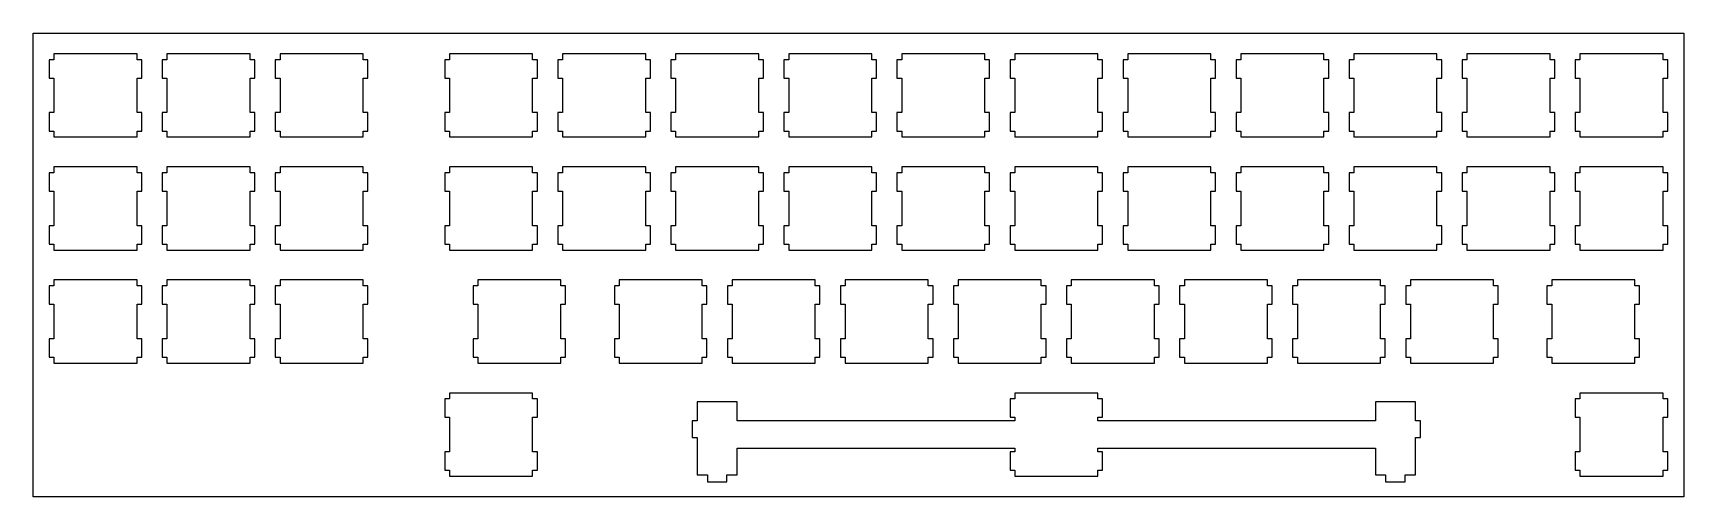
# Model space of a CAD drawing. Extents: x 0 to 278, y 0 to 79.
import ezdxf

# ---------------------------------------------------------------- set-up
doc = ezdxf.new("R2010")
doc.units = 0
doc.layers.get('0').update_dxf_attribs({"linetype": 'CONTINUOUS'})

msp = doc.modelspace()

# ---------------------------------------------------------------- linework, layer by layer
at = {"color": 0}
for p, q in [((0.09508, 78.5742), (278.321, 78.5742)), ((0.09508, 0.37345), (0.09508, 78.5742)), ((278.321, 78.5742), (278.321, 0.37345)), ((3.6201, 74.0502), (2.81947, 74.0502)), ((2.81947, 74.0502), (2.81947, 70.9496)), ((3.6201, 75.0492), (3.6201, 74.0502)), ((17.6196, 75.0492), (3.6201, 75.0492)), ((17.6196, 74.0502), (17.6196, 75.0492)), ((18.4188, 74.0502), (17.6196, 74.0502)), ((18.4188, 70.9496), (18.4188, 74.0502)), ((22.6701, 74.0502), (21.8695, 74.0502)), ((21.8695, 74.0502), (21.8695, 70.9496)), ((22.6701, 75.0492), (22.6701, 74.0502)), ((36.6695, 75.0492), (22.6701, 75.0492)), ((36.6695, 74.0502), (36.6695, 75.0492)), ((37.4689, 74.0502), (36.6695, 74.0502)), ((37.4689, 70.9496), (37.4689, 74.0502)), ((41.7202, 74.0502), (40.9194, 74.0502)), ((40.9194, 74.0502), (40.9194, 70.9496)), ((41.7202, 75.0492), (41.7202, 74.0502)), ((55.7195, 75.0492), (41.7202, 75.0492)), ((55.7195, 74.0502), (55.7195, 75.0492)), ((56.5189, 74.0502), (55.7195, 74.0502)), ((56.5189, 70.9496), (56.5189, 74.0502)), ((70.2952, 74.0502), (69.4944, 74.0502)), ((69.4944, 74.0502), (69.4944, 70.9496)), ((70.2952, 75.0492), (70.2952, 74.0502)), ((84.2945, 75.0492), (70.2952, 75.0492)), ((84.2945, 74.0502), (84.2945, 75.0492)), ((85.0939, 74.0502), (84.2945, 74.0502)), ((85.0939, 70.9496), (85.0939, 74.0502)), ((89.3452, 74.0502), (88.5444, 74.0502)), ((88.5444, 74.0502), (88.5444, 70.9496)), ((89.3452, 75.0492), (89.3452, 74.0502)), ((103.344, 75.0492), (89.3452, 75.0492)), ((103.344, 74.0502), (103.344, 75.0492)), ((104.144, 74.0502), (103.344, 74.0502)), ((104.144, 70.9496), (104.144, 74.0502)), ((108.395, 74.0502), (107.594, 74.0502)), ((107.594, 74.0502), (107.594, 70.9496)), ((108.395, 75.0492), (108.395, 74.0502)), ((122.394, 75.0492), (108.395, 75.0492)), ((122.394, 74.0502), (122.394, 75.0492)), ((123.194, 74.0502), (122.394, 74.0502)), ((123.194, 70.9496), (123.194, 74.0502)), ((127.445, 74.0502), (126.643, 74.0502)), ((126.643, 74.0502), (126.643, 70.9496)), ((127.445, 75.0492), (127.445, 74.0502)), ((141.444, 75.0492), (127.445, 75.0492)), ((141.444, 74.0502), (141.444, 75.0492)), ((142.244, 74.0502), (141.444, 74.0502)), ((142.244, 70.9496), (142.244, 74.0502)), ((146.495, 74.0502), (145.694, 74.0502)), ((145.694, 74.0502), (145.694, 70.9496)), ((146.495, 75.0492), (146.495, 74.0502)), ((160.494, 75.0492), (146.495, 75.0492)), ((160.494, 74.0502), (160.494, 75.0492)), ((161.294, 74.0502), (160.494, 74.0502)), ((161.294, 70.9496), (161.294, 74.0502)), ((165.545, 74.0502), (164.744, 74.0502)), ((164.744, 74.0502), (164.744, 70.9496)), ((165.545, 75.0492), (165.545, 74.0502)), ((179.544, 75.0492), (165.545, 75.0492)), ((179.544, 74.0502), (179.544, 75.0492)), ((180.344, 74.0502), (179.544, 74.0502)), ((180.344, 70.9496), (180.344, 74.0502)), ((184.595, 74.0502), (183.794, 74.0502)), ((183.794, 74.0502), (183.794, 70.9496)), ((184.595, 75.0492), (184.595, 74.0502)), ((198.594, 75.0492), (184.595, 75.0492)), ((198.594, 74.0502), (198.594, 75.0492)), ((199.394, 74.0502), (198.594, 74.0502)), ((199.394, 70.9496), (199.394, 74.0502)), ((203.645, 74.0502), (202.844, 74.0502)), ((202.844, 74.0502), (202.844, 70.9496)), ((203.645, 75.0492), (203.645, 74.0502)), ((217.644, 75.0492), (203.645, 75.0492)), ((217.644, 74.0502), (217.644, 75.0492)), ((218.444, 74.0502), (217.644, 74.0502)), ((218.444, 70.9496), (218.444, 74.0502)), ((222.695, 74.0502), (221.894, 74.0502)), ((221.894, 74.0502), (221.894, 70.9496)), ((222.695, 75.0492), (222.695, 74.0502)), ((236.694, 75.0492), (222.695, 75.0492)), ((236.694, 74.0502), (236.694, 75.0492)), ((237.494, 74.0502), (236.694, 74.0502)), ((237.494, 70.9496), (237.494, 74.0502)), ((241.745, 74.0502), (240.944, 74.0502)), ((240.944, 74.0502), (240.944, 70.9496)), ((241.745, 75.0492), (241.745, 74.0502)), ((255.743, 75.0492), (241.745, 75.0492)), ((255.743, 74.0502), (255.743, 75.0492)), ((256.544, 74.0502), (255.743, 74.0502)), ((256.544, 70.9496), (256.544, 74.0502)), ((260.795, 74.0502), (259.994, 74.0502)), ((259.994, 74.0502), (259.994, 70.9496)), ((260.795, 75.0492), (260.795, 74.0502)), ((274.794, 75.0492), (260.795, 75.0492)), ((274.794, 74.0502), (274.794, 75.0492)), ((275.594, 74.0502), (274.794, 74.0502)), ((275.594, 70.9496), (275.594, 74.0502)), ((2.81947, 70.9496), (3.6201, 70.9496)), ((3.6201, 70.9496), (3.6201, 65.1496)), ((17.6196, 65.1496), (17.6196, 70.9496)), ((17.6196, 70.9496), (18.4188, 70.9496)), ((21.8695, 70.9496), (22.6701, 70.9496)), ((22.6701, 70.9496), (22.6701, 65.1496)), ((36.6695, 65.1496), (36.6695, 70.9496)), ((36.6695, 70.9496), (37.4689, 70.9496)), ((40.9194, 70.9496), (41.7202, 70.9496)), ((41.7202, 70.9496), (41.7202, 65.1496)), ((55.7195, 65.1496), (55.7195, 70.9496)), ((55.7195, 70.9496), (56.5189, 70.9496)), ((69.4944, 70.9496), (70.2952, 70.9496)), ((70.2952, 70.9496), (70.2952, 65.1496)), ((84.2945, 65.1496), (84.2945, 70.9496)), ((84.2945, 70.9496), (85.0939, 70.9496)), ((88.5444, 70.9496), (89.3452, 70.9496)), ((89.3452, 70.9496), (89.3452, 65.1496)), ((103.344, 65.1496), (103.344, 70.9496)), ((103.344, 70.9496), (104.144, 70.9496)), ((107.594, 70.9496), (108.395, 70.9496)), ((108.395, 70.9496), (108.395, 65.1496)), ((122.394, 65.1496), (122.394, 70.9496)), ((122.394, 70.9496), (123.194, 70.9496)), ((126.643, 70.9496), (127.445, 70.9496)), ((127.445, 70.9496), (127.445, 65.1496)), ((141.444, 65.1496), (141.444, 70.9496)), ((141.444, 70.9496), (142.244, 70.9496)), ((145.694, 70.9496), (146.495, 70.9496)), ((146.495, 70.9496), (146.495, 65.1496)), ((160.494, 65.1496), (160.494, 70.9496)), ((160.494, 70.9496), (161.294, 70.9496)), ((164.744, 70.9496), (165.545, 70.9496)), ((165.545, 70.9496), (165.545, 65.1496)), ((179.544, 65.1496), (179.544, 70.9496)), ((179.544, 70.9496), (180.344, 70.9496)), ((183.794, 70.9496), (184.595, 70.9496)), ((184.595, 70.9496), (184.595, 65.1496)), ((198.594, 65.1496), (198.594, 70.9496)), ((198.594, 70.9496), (199.394, 70.9496)), ((202.844, 70.9496), (203.645, 70.9496)), ((203.645, 70.9496), (203.645, 65.1496)), ((217.644, 65.1496), (217.644, 70.9496)), ((217.644, 70.9496), (218.444, 70.9496)), ((221.894, 70.9496), (222.695, 70.9496)), ((222.695, 70.9496), (222.695, 65.1496)), ((236.694, 65.1496), (236.694, 70.9496)), ((236.694, 70.9496), (237.494, 70.9496)), ((240.944, 70.9496), (241.745, 70.9496)), ((241.745, 70.9496), (241.745, 65.1496)), ((255.743, 65.1496), (255.743, 70.9496)), ((255.743, 70.9496), (256.544, 70.9496)), ((259.994, 70.9496), (260.795, 70.9496)), ((260.795, 70.9496), (260.795, 65.1496)), ((274.794, 65.1496), (274.794, 70.9496)), ((274.794, 70.9496), (275.594, 70.9496)), ((3.6201, 65.1496), (2.81947, 65.1496)), ((2.81947, 65.1496), (2.81947, 62.0504)), ((18.4188, 65.1496), (17.6196, 65.1496)), ((18.4188, 62.0504), (18.4188, 65.1496)), ((22.6701, 65.1496), (21.8695, 65.1496)), ((21.8695, 65.1496), (21.8695, 62.0504)), ((37.4689, 65.1496), (36.6695, 65.1496)), ((37.4689, 62.0504), (37.4689, 65.1496)), ((41.7202, 65.1496), (40.9194, 65.1496)), ((40.9194, 65.1496), (40.9194, 62.0504)), ((56.5189, 65.1496), (55.7195, 65.1496)), ((56.5189, 62.0504), (56.5189, 65.1496)), ((70.2952, 65.1496), (69.4944, 65.1496)), ((69.4944, 65.1496), (69.4944, 62.0504)), ((85.0939, 65.1496), (84.2945, 65.1496)), ((85.0939, 62.0504), (85.0939, 65.1496)), ((89.3452, 65.1496), (88.5444, 65.1496)), ((88.5444, 65.1496), (88.5444, 62.0504)), ((104.144, 65.1496), (103.344, 65.1496)), ((104.144, 62.0504), (104.144, 65.1496)), ((108.395, 65.1496), (107.594, 65.1496)), ((107.594, 65.1496), (107.594, 62.0504)), ((123.194, 65.1496), (122.394, 65.1496)), ((123.194, 62.0504), (123.194, 65.1496)), ((127.445, 65.1496), (126.643, 65.1496)), ((126.643, 65.1496), (126.643, 62.0504)), ((142.244, 65.1496), (141.444, 65.1496)), ((142.244, 62.0504), (142.244, 65.1496)), ((146.495, 65.1496), (145.694, 65.1496)), ((145.694, 65.1496), (145.694, 62.0504)), ((161.294, 65.1496), (160.494, 65.1496)), ((161.294, 62.0504), (161.294, 65.1496)), ((165.545, 65.1496), (164.744, 65.1496)), ((164.744, 65.1496), (164.744, 62.0504)), ((180.344, 65.1496), (179.544, 65.1496)), ((180.344, 62.0504), (180.344, 65.1496)), ((184.595, 65.1496), (183.794, 65.1496)), ((183.794, 65.1496), (183.794, 62.0504)), ((199.394, 65.1496), (198.594, 65.1496)), ((199.394, 62.0504), (199.394, 65.1496)), ((203.645, 65.1496), (202.844, 65.1496)), ((202.844, 65.1496), (202.844, 62.0504)), ((218.444, 65.1496), (217.644, 65.1496)), ((218.444, 62.0504), (218.444, 65.1496)), ((222.695, 65.1496), (221.894, 65.1496)), ((221.894, 65.1496), (221.894, 62.0504)), ((237.494, 65.1496), (236.694, 65.1496)), ((237.494, 62.0504), (237.494, 65.1496)), ((241.745, 65.1496), (240.944, 65.1496)), ((240.944, 65.1496), (240.944, 62.0504)), ((256.544, 65.1496), (255.743, 65.1496)), ((256.544, 62.0504), (256.544, 65.1496)), ((260.795, 65.1496), (259.994, 65.1496)), ((259.994, 65.1496), (259.994, 62.0504)), ((275.594, 65.1496), (274.794, 65.1496)), ((275.594, 62.0504), (275.594, 65.1496)), ((2.81947, 62.0504), (3.6201, 62.0504)), ((3.6201, 62.0504), (3.6201, 61.05)), ((17.6196, 61.05), (17.6196, 62.0504)), ((17.6196, 62.0504), (18.4188, 62.0504)), ((21.8695, 62.0504), (22.6701, 62.0504)), ((22.6701, 62.0504), (22.6701, 61.05)), ((36.6695, 61.05), (36.6695, 62.0504)), ((36.6695, 62.0504), (37.4689, 62.0504)), ((40.9194, 62.0504), (41.7202, 62.0504)), ((41.7202, 62.0504), (41.7202, 61.05)), ((55.7195, 61.05), (55.7195, 62.0504)), ((55.7195, 62.0504), (56.5189, 62.0504)), ((69.4944, 62.0504), (70.2952, 62.0504)), ((70.2952, 62.0504), (70.2952, 61.05)), ((84.2945, 61.05), (84.2945, 62.0504)), ((84.2945, 62.0504), (85.0939, 62.0504)), ((88.5444, 62.0504), (89.3452, 62.0504)), ((89.3452, 62.0504), (89.3452, 61.05)), ((103.344, 61.05), (103.344, 62.0504)), ((103.344, 62.0504), (104.144, 62.0504)), ((107.594, 62.0504), (108.395, 62.0504)), ((108.395, 62.0504), (108.395, 61.05)), ((122.394, 61.05), (122.394, 62.0504)), ((122.394, 62.0504), (123.194, 62.0504)), ((126.643, 62.0504), (127.445, 62.0504)), ((127.445, 62.0504), (127.445, 61.05)), ((141.444, 61.05), (141.444, 62.0504)), ((141.444, 62.0504), (142.244, 62.0504)), ((145.694, 62.0504), (146.495, 62.0504)), ((146.495, 62.0504), (146.495, 61.05)), ((160.494, 61.05), (160.494, 62.0504)), ((160.494, 62.0504), (161.294, 62.0504)), ((164.744, 62.0504), (165.545, 62.0504)), ((165.545, 62.0504), (165.545, 61.05)), ((179.544, 61.05), (179.544, 62.0504)), ((179.544, 62.0504), (180.344, 62.0504)), ((183.794, 62.0504), (184.595, 62.0504)), ((184.595, 62.0504), (184.595, 61.05)), ((198.594, 61.05), (198.594, 62.0504)), ((198.594, 62.0504), (199.394, 62.0504)), ((202.844, 62.0504), (203.645, 62.0504)), ((203.645, 62.0504), (203.645, 61.05)), ((217.644, 61.05), (217.644, 62.0504)), ((217.644, 62.0504), (218.444, 62.0504)), ((221.894, 62.0504), (222.695, 62.0504)), ((222.695, 62.0504), (222.695, 61.05)), ((236.694, 61.05), (236.694, 62.0504)), ((236.694, 62.0504), (237.494, 62.0504)), ((240.944, 62.0504), (241.745, 62.0504)), ((241.745, 62.0504), (241.745, 61.05)), ((255.743, 61.05), (255.743, 62.0504)), ((255.743, 62.0504), (256.544, 62.0504)), ((259.994, 62.0504), (260.795, 62.0504)), ((260.795, 62.0504), (260.795, 61.05)), ((274.794, 61.05), (274.794, 62.0504)), ((274.794, 62.0504), (275.594, 62.0504)), ((3.6201, 61.05), (17.6196, 61.05)), ((22.6701, 61.05), (36.6695, 61.05)), ((41.7202, 61.05), (55.7195, 61.05)), ((70.2952, 61.05), (84.2945, 61.05)), ((89.3452, 61.05), (103.344, 61.05)), ((108.395, 61.05), (122.394, 61.05)), ((127.445, 61.05), (141.444, 61.05)), ((146.495, 61.05), (160.494, 61.05)), ((165.545, 61.05), (179.544, 61.05)), ((184.595, 61.05), (198.594, 61.05)), ((203.645, 61.05), (217.644, 61.05)), ((222.695, 61.05), (236.694, 61.05)), ((241.745, 61.05), (255.743, 61.05)), ((260.795, 61.05), (274.794, 61.05)), ((3.6201, 55.9992), (3.6201, 55.0002)), ((17.6196, 55.9992), (3.6201, 55.9992)), ((17.6196, 55.0002), (17.6196, 55.9992)), ((22.6701, 55.9992), (22.6701, 55.0002)), ((36.6695, 55.9992), (22.6701, 55.9992)), ((36.6695, 55.0002), (36.6695, 55.9992)), ((41.7202, 55.9992), (41.7202, 55.0002)), ((55.7195, 55.9992), (41.7202, 55.9992)), ((55.7195, 55.0002), (55.7195, 55.9992)), ((70.2952, 55.9992), (70.2952, 55.0002)), ((84.2945, 55.9992), (70.2952, 55.9992)), ((84.2945, 55.0002), (84.2945, 55.9992)), ((89.3452, 55.9992), (89.3452, 55.0002)), ((103.344, 55.9992), (89.3452, 55.9992)), ((103.344, 55.0002), (103.344, 55.9992)), ((108.395, 55.9992), (108.395, 55.0002)), ((122.394, 55.9992), (108.395, 55.9992)), ((122.394, 55.0002), (122.394, 55.9992)), ((127.445, 55.9992), (127.445, 55.0002)), ((141.444, 55.9992), (127.445, 55.9992)), ((141.444, 55.0002), (141.444, 55.9992)), ((146.495, 55.9992), (146.495, 55.0002)), ((160.494, 55.9992), (146.495, 55.9992)), ((160.494, 55.0002), (160.494, 55.9992)), ((165.545, 55.9992), (165.545, 55.0002)), ((179.544, 55.9992), (165.545, 55.9992)), ((179.544, 55.0002), (179.544, 55.9992)), ((184.595, 55.9992), (184.595, 55.0002)), ((198.594, 55.9992), (184.595, 55.9992)), ((198.594, 55.0002), (198.594, 55.9992)), ((203.645, 55.9992), (203.645, 55.0002)), ((217.644, 55.9992), (203.645, 55.9992)), ((217.644, 55.0002), (217.644, 55.9992)), ((222.695, 55.9992), (222.695, 55.0002)), ((236.694, 55.9992), (222.695, 55.9992)), ((236.694, 55.0002), (236.694, 55.9992)), ((241.745, 55.9992), (241.745, 55.0002)), ((255.743, 55.9992), (241.745, 55.9992)), ((255.743, 55.0002), (255.743, 55.9992)), ((260.795, 55.9992), (260.795, 55.0002)), ((274.794, 55.9992), (260.795, 55.9992)), ((274.794, 55.0002), (274.794, 55.9992)), ((3.6201, 55.0002), (2.81947, 55.0002)), ((2.81947, 55.0002), (2.81947, 51.8996)), ((18.4188, 55.0002), (17.6196, 55.0002)), ((18.4188, 51.8996), (18.4188, 55.0002)), ((22.6701, 55.0002), (21.8695, 55.0002)), ((21.8695, 55.0002), (21.8695, 51.8996)), ((37.4689, 55.0002), (36.6695, 55.0002)), ((37.4689, 51.8996), (37.4689, 55.0002)), ((41.7202, 55.0002), (40.9194, 55.0002)), ((40.9194, 55.0002), (40.9194, 51.8996)), ((56.5189, 55.0002), (55.7195, 55.0002)), ((56.5189, 51.8996), (56.5189, 55.0002)), ((70.2952, 55.0002), (69.4944, 55.0002)), ((69.4944, 55.0002), (69.4944, 51.8996)), ((85.0939, 55.0002), (84.2945, 55.0002)), ((85.0939, 51.8996), (85.0939, 55.0002)), ((89.3452, 55.0002), (88.5444, 55.0002)), ((88.5444, 55.0002), (88.5444, 51.8996)), ((104.144, 55.0002), (103.344, 55.0002)), ((104.144, 51.8996), (104.144, 55.0002)), ((108.395, 55.0002), (107.594, 55.0002)), ((107.594, 55.0002), (107.594, 51.8996)), ((123.194, 55.0002), (122.394, 55.0002)), ((123.194, 51.8996), (123.194, 55.0002)), ((127.445, 55.0002), (126.643, 55.0002)), ((126.643, 55.0002), (126.643, 51.8996)), ((142.244, 55.0002), (141.444, 55.0002)), ((142.244, 51.8996), (142.244, 55.0002)), ((146.495, 55.0002), (145.694, 55.0002)), ((145.694, 55.0002), (145.694, 51.8996)), ((161.294, 55.0002), (160.494, 55.0002)), ((161.294, 51.8996), (161.294, 55.0002)), ((165.545, 55.0002), (164.744, 55.0002)), ((164.744, 55.0002), (164.744, 51.8996)), ((180.344, 55.0002), (179.544, 55.0002)), ((180.344, 51.8996), (180.344, 55.0002)), ((184.595, 55.0002), (183.794, 55.0002)), ((183.794, 55.0002), (183.794, 51.8996)), ((199.394, 55.0002), (198.594, 55.0002)), ((199.394, 51.8996), (199.394, 55.0002)), ((203.645, 55.0002), (202.844, 55.0002)), ((202.844, 55.0002), (202.844, 51.8996)), ((218.444, 55.0002), (217.644, 55.0002)), ((218.444, 51.8996), (218.444, 55.0002)), ((222.695, 55.0002), (221.894, 55.0002)), ((221.894, 55.0002), (221.894, 51.8996)), ((237.494, 55.0002), (236.694, 55.0002)), ((237.494, 51.8996), (237.494, 55.0002)), ((241.745, 55.0002), (240.944, 55.0002)), ((240.944, 55.0002), (240.944, 51.8996)), ((256.544, 55.0002), (255.743, 55.0002)), ((256.544, 51.8996), (256.544, 55.0002)), ((260.795, 55.0002), (259.994, 55.0002)), ((259.994, 55.0002), (259.994, 51.8996)), ((275.594, 55.0002), (274.794, 55.0002)), ((275.594, 51.8996), (275.594, 55.0002)), ((2.81947, 51.8996), (3.6201, 51.8996)), ((3.6201, 51.8996), (3.6201, 46.0996)), ((17.6196, 46.0996), (17.6196, 51.8996)), ((17.6196, 51.8996), (18.4188, 51.8996)), ((21.8695, 51.8996), (22.6701, 51.8996)), ((22.6701, 51.8996), (22.6701, 46.0996)), ((36.6695, 46.0996), (36.6695, 51.8996)), ((36.6695, 51.8996), (37.4689, 51.8996)), ((40.9194, 51.8996), (41.7202, 51.8996)), ((41.7202, 51.8996), (41.7202, 46.0996)), ((55.7195, 46.0996), (55.7195, 51.8996)), ((55.7195, 51.8996), (56.5189, 51.8996)), ((69.4944, 51.8996), (70.2952, 51.8996)), ((70.2952, 51.8996), (70.2952, 46.0996)), ((84.2945, 46.0996), (84.2945, 51.8996)), ((84.2945, 51.8996), (85.0939, 51.8996)), ((88.5444, 51.8996), (89.3452, 51.8996)), ((89.3452, 51.8996), (89.3452, 46.0996)), ((103.344, 46.0996), (103.344, 51.8996)), ((103.344, 51.8996), (104.144, 51.8996)), ((107.594, 51.8996), (108.395, 51.8996)), ((108.395, 51.8996), (108.395, 46.0996)), ((122.394, 46.0996), (122.394, 51.8996)), ((122.394, 51.8996), (123.194, 51.8996)), ((126.643, 51.8996), (127.445, 51.8996)), ((127.445, 51.8996), (127.445, 46.0996)), ((141.444, 46.0996), (141.444, 51.8996)), ((141.444, 51.8996), (142.244, 51.8996)), ((145.694, 51.8996), (146.495, 51.8996)), ((146.495, 51.8996), (146.495, 46.0996)), ((160.494, 46.0996), (160.494, 51.8996)), ((160.494, 51.8996), (161.294, 51.8996)), ((164.744, 51.8996), (165.545, 51.8996)), ((165.545, 51.8996), (165.545, 46.0996)), ((179.544, 46.0996), (179.544, 51.8996)), ((179.544, 51.8996), (180.344, 51.8996)), ((183.794, 51.8996), (184.595, 51.8996)), ((184.595, 51.8996), (184.595, 46.0996)), ((198.594, 46.0996), (198.594, 51.8996)), ((198.594, 51.8996), (199.394, 51.8996)), ((202.844, 51.8996), (203.645, 51.8996)), ((203.645, 51.8996), (203.645, 46.0996)), ((217.644, 46.0996), (217.644, 51.8996)), ((217.644, 51.8996), (218.444, 51.8996)), ((221.894, 51.8996), (222.695, 51.8996)), ((222.695, 51.8996), (222.695, 46.0996)), ((236.694, 46.0996), (236.694, 51.8996)), ((236.694, 51.8996), (237.494, 51.8996)), ((240.944, 51.8996), (241.745, 51.8996)), ((241.745, 51.8996), (241.745, 46.0996)), ((255.743, 46.0996), (255.743, 51.8996)), ((255.743, 51.8996), (256.544, 51.8996)), ((259.994, 51.8996), (260.795, 51.8996)), ((260.795, 51.8996), (260.795, 46.0996)), ((274.794, 46.0996), (274.794, 51.8996)), ((274.794, 51.8996), (275.594, 51.8996)), ((3.6201, 46.0996), (2.81947, 46.0996)), ((2.81947, 46.0996), (2.81947, 43.0004)), ((18.4188, 46.0996), (17.6196, 46.0996)), ((18.4188, 43.0004), (18.4188, 46.0996)), ((22.6701, 46.0996), (21.8695, 46.0996)), ((21.8695, 46.0996), (21.8695, 43.0004)), ((37.4689, 46.0996), (36.6695, 46.0996)), ((37.4689, 43.0004), (37.4689, 46.0996)), ((41.7202, 46.0996), (40.9194, 46.0996)), ((40.9194, 46.0996), (40.9194, 43.0004)), ((56.5189, 46.0996), (55.7195, 46.0996)), ((56.5189, 43.0004), (56.5189, 46.0996)), ((70.2952, 46.0996), (69.4944, 46.0996)), ((69.4944, 46.0996), (69.4944, 43.0004)), ((85.0939, 46.0996), (84.2945, 46.0996)), ((85.0939, 43.0004), (85.0939, 46.0996)), ((89.3452, 46.0996), (88.5444, 46.0996)), ((88.5444, 46.0996), (88.5444, 43.0004)), ((104.144, 46.0996), (103.344, 46.0996)), ((104.144, 43.0004), (104.144, 46.0996)), ((108.395, 46.0996), (107.594, 46.0996)), ((107.594, 46.0996), (107.594, 43.0004)), ((123.194, 46.0996), (122.394, 46.0996)), ((123.194, 43.0004), (123.194, 46.0996)), ((127.445, 46.0996), (126.643, 46.0996)), ((126.643, 46.0996), (126.643, 43.0004)), ((142.244, 46.0996), (141.444, 46.0996)), ((142.244, 43.0004), (142.244, 46.0996)), ((146.495, 46.0996), (145.694, 46.0996)), ((145.694, 46.0996), (145.694, 43.0004)), ((161.294, 46.0996), (160.494, 46.0996)), ((161.294, 43.0004), (161.294, 46.0996)), ((165.545, 46.0996), (164.744, 46.0996)), ((164.744, 46.0996), (164.744, 43.0004)), ((180.344, 46.0996), (179.544, 46.0996)), ((180.344, 43.0004), (180.344, 46.0996)), ((184.595, 46.0996), (183.794, 46.0996)), ((183.794, 46.0996), (183.794, 43.0004)), ((199.394, 46.0996), (198.594, 46.0996)), ((199.394, 43.0004), (199.394, 46.0996)), ((203.645, 46.0996), (202.844, 46.0996)), ((202.844, 46.0996), (202.844, 43.0004)), ((218.444, 46.0996), (217.644, 46.0996)), ((218.444, 43.0004), (218.444, 46.0996)), ((222.695, 46.0996), (221.894, 46.0996)), ((221.894, 46.0996), (221.894, 43.0004)), ((237.494, 46.0996), (236.694, 46.0996)), ((237.494, 43.0004), (237.494, 46.0996)), ((241.745, 46.0996), (240.944, 46.0996)), ((240.944, 46.0996), (240.944, 43.0004)), ((256.544, 46.0996), (255.743, 46.0996)), ((256.544, 43.0004), (256.544, 46.0996)), ((260.795, 46.0996), (259.994, 46.0996)), ((259.994, 46.0996), (259.994, 43.0004)), ((275.594, 46.0996), (274.794, 46.0996)), ((275.594, 43.0004), (275.594, 46.0996)), ((2.81947, 43.0004), (3.6201, 43.0004)), ((3.6201, 43.0004), (3.6201, 42)), ((3.6201, 42), (17.6196, 42)), ((17.6196, 42), (17.6196, 43.0004)), ((17.6196, 43.0004), (18.4188, 43.0004)), ((21.8695, 43.0004), (22.6701, 43.0004)), ((22.6701, 43.0004), (22.6701, 42)), ((22.6701, 42), (36.6695, 42)), ((36.6695, 42), (36.6695, 43.0004)), ((36.6695, 43.0004), (37.4689, 43.0004)), ((40.9194, 43.0004), (41.7202, 43.0004)), ((41.7202, 43.0004), (41.7202, 42)), ((41.7202, 42), (55.7195, 42)), ((55.7195, 42), (55.7195, 43.0004)), ((55.7195, 43.0004), (56.5189, 43.0004)), ((69.4944, 43.0004), (70.2952, 43.0004)), ((70.2952, 43.0004), (70.2952, 42)), ((70.2952, 42), (84.2945, 42)), ((84.2945, 42), (84.2945, 43.0004)), ((84.2945, 43.0004), (85.0939, 43.0004)), ((88.5444, 43.0004), (89.3452, 43.0004)), ((89.3452, 43.0004), (89.3452, 42)), ((89.3452, 42), (103.344, 42)), ((103.344, 42), (103.344, 43.0004)), ((103.344, 43.0004), (104.144, 43.0004)), ((107.594, 43.0004), (108.395, 43.0004)), ((108.395, 43.0004), (108.395, 42)), ((108.395, 42), (122.394, 42)), ((122.394, 42), (122.394, 43.0004)), ((122.394, 43.0004), (123.194, 43.0004)), ((126.643, 43.0004), (127.445, 43.0004)), ((127.445, 43.0004), (127.445, 42)), ((127.445, 42), (141.444, 42)), ((141.444, 42), (141.444, 43.0004)), ((141.444, 43.0004), (142.244, 43.0004)), ((145.694, 43.0004), (146.495, 43.0004)), ((146.495, 43.0004), (146.495, 42)), ((146.495, 42), (160.494, 42)), ((160.494, 42), (160.494, 43.0004)), ((160.494, 43.0004), (161.294, 43.0004)), ((164.744, 43.0004), (165.545, 43.0004)), ((165.545, 43.0004), (165.545, 42)), ((165.545, 42), (179.544, 42)), ((179.544, 42), (179.544, 43.0004)), ((179.544, 43.0004), (180.344, 43.0004)), ((183.794, 43.0004), (184.595, 43.0004)), ((184.595, 43.0004), (184.595, 42)), ((184.595, 42), (198.594, 42)), ((198.594, 42), (198.594, 43.0004)), ((198.594, 43.0004), (199.394, 43.0004)), ((202.844, 43.0004), (203.645, 43.0004)), ((203.645, 43.0004), (203.645, 42)), ((203.645, 42), (217.644, 42)), ((217.644, 42), (217.644, 43.0004)), ((217.644, 43.0004), (218.444, 43.0004)), ((221.894, 43.0004), (222.695, 43.0004)), ((222.695, 43.0004), (222.695, 42)), ((222.695, 42), (236.694, 42)), ((236.694, 42), (236.694, 43.0004)), ((236.694, 43.0004), (237.494, 43.0004)), ((240.944, 43.0004), (241.745, 43.0004)), ((241.745, 43.0004), (241.745, 42)), ((241.745, 42), (255.743, 42)), ((255.743, 42), (255.743, 43.0004)), ((255.743, 43.0004), (256.544, 43.0004)), ((259.994, 43.0004), (260.795, 43.0004)), ((260.795, 43.0004), (260.795, 42)), ((260.795, 42), (274.794, 42)), ((274.794, 42), (274.794, 43.0004)), ((274.794, 43.0004), (275.594, 43.0004)), ((3.6201, 36.9492), (3.6201, 35.9502)), ((17.6196, 36.9492), (3.6201, 36.9492)), ((17.6196, 35.9502), (17.6196, 36.9492)), ((22.6701, 36.9492), (22.6701, 35.9502)), ((36.6695, 36.9492), (22.6701, 36.9492)), ((36.6695, 35.9502), (36.6695, 36.9492)), ((41.7202, 36.9492), (41.7202, 35.9502)), ((55.7195, 36.9492), (41.7202, 36.9492)), ((55.7195, 35.9502), (55.7195, 36.9492)), ((75.0563, 36.9492), (75.0563, 35.9502)), ((89.057, 36.9492), (75.0563, 36.9492)), ((89.057, 35.9502), (89.057, 36.9492)), ((98.8702, 36.9492), (98.8702, 35.9502)), ((112.869, 36.9492), (98.8702, 36.9492)), ((112.869, 35.9502), (112.869, 36.9492)), ((117.92, 36.9492), (117.92, 35.9502)), ((131.919, 36.9492), (117.92, 36.9492)), ((131.919, 35.9502), (131.919, 36.9492)), ((136.97, 36.9492), (136.97, 35.9502)), ((150.969, 36.9492), (136.97, 36.9492)), ((150.969, 35.9502), (150.969, 36.9492)), ((156.02, 36.9492), (156.02, 35.9502)), ((170.019, 36.9492), (156.02, 36.9492)), ((170.019, 35.9502), (170.019, 36.9492)), ((175.07, 36.9492), (175.07, 35.9502)), ((189.069, 36.9492), (175.07, 36.9492)), ((189.069, 35.9502), (189.069, 36.9492)), ((194.12, 36.9492), (194.12, 35.9502)), ((208.119, 36.9492), (194.12, 36.9492)), ((208.119, 35.9502), (208.119, 36.9492)), ((213.17, 36.9492), (213.17, 35.9502)), ((227.169, 36.9492), (213.17, 36.9492)), ((227.169, 35.9502), (227.169, 36.9492)), ((232.22, 36.9492), (232.22, 35.9502)), ((246.219, 36.9492), (232.22, 36.9492)), ((246.219, 35.9502), (246.219, 36.9492)), ((256.031, 36.9492), (256.031, 35.9502)), ((270.032, 36.9492), (256.031, 36.9492)), ((270.032, 35.9502), (270.032, 36.9492)), ((3.6201, 35.9502), (2.81947, 35.9502)), ((2.81947, 35.9502), (2.81947, 32.8497)), ((18.4188, 35.9502), (17.6196, 35.9502)), ((18.4188, 32.8497), (18.4188, 35.9502)), ((22.6701, 35.9502), (21.8695, 35.9502)), ((21.8695, 35.9502), (21.8695, 32.8497)), ((37.4689, 35.9502), (36.6695, 35.9502)), ((37.4689, 32.8497), (37.4689, 35.9502)), ((41.7202, 35.9502), (40.9194, 35.9502)), ((40.9194, 35.9502), (40.9194, 32.8497)), ((56.5189, 35.9502), (55.7195, 35.9502)), ((56.5189, 32.8497), (56.5189, 35.9502)), ((75.0563, 35.9502), (74.2569, 35.9502)), ((74.2569, 35.9502), (74.2569, 32.8497)), ((89.8564, 35.9502), (89.057, 35.9502)), ((89.8564, 32.8497), (89.8564, 35.9502)), ((98.8702, 35.9502), (98.0694, 35.9502)), ((98.0694, 35.9502), (98.0694, 32.8497)), ((113.669, 35.9502), (112.869, 35.9502)), ((113.669, 32.8497), (113.669, 35.9502)), ((117.92, 35.9502), (117.119, 35.9502)), ((117.119, 35.9502), (117.119, 32.8497)), ((132.719, 35.9502), (131.919, 35.9502)), ((132.719, 32.8497), (132.719, 35.9502)), ((136.97, 35.9502), (136.169, 35.9502)), ((136.169, 35.9502), (136.169, 32.8497)), ((151.769, 35.9502), (150.969, 35.9502)), ((151.769, 32.8497), (151.769, 35.9502)), ((156.02, 35.9502), (155.219, 35.9502)), ((155.219, 35.9502), (155.219, 32.8497)), ((170.819, 35.9502), (170.019, 35.9502)), ((170.819, 32.8497), (170.819, 35.9502)), ((175.07, 35.9502), (174.269, 35.9502)), ((174.269, 35.9502), (174.269, 32.8497)), ((189.869, 35.9502), (189.069, 35.9502)), ((189.869, 32.8497), (189.869, 35.9502)), ((194.12, 35.9502), (193.319, 35.9502)), ((193.319, 35.9502), (193.319, 32.8497)), ((208.919, 35.9502), (208.119, 35.9502)), ((208.919, 32.8497), (208.919, 35.9502)), ((213.17, 35.9502), (212.369, 35.9502)), ((212.369, 35.9502), (212.369, 32.8497)), ((227.969, 35.9502), (227.169, 35.9502)), ((227.969, 32.8497), (227.969, 35.9502)), ((232.22, 35.9502), (231.419, 35.9502)), ((231.419, 35.9502), (231.419, 32.8497)), ((247.019, 35.9502), (246.219, 35.9502)), ((247.019, 32.8497), (247.019, 35.9502)), ((256.031, 35.9502), (255.232, 35.9502)), ((255.232, 35.9502), (255.232, 32.8497)), ((270.831, 35.9502), (270.032, 35.9502)), ((270.831, 32.8497), (270.831, 35.9502)), ((2.81947, 32.8497), (3.6201, 32.8497)), ((3.6201, 32.8497), (3.6201, 27.0495)), ((17.6196, 27.0495), (17.6196, 32.8497)), ((17.6196, 32.8497), (18.4188, 32.8497)), ((21.8695, 32.8497), (22.6701, 32.8497)), ((22.6701, 32.8497), (22.6701, 27.0495)), ((36.6695, 27.0495), (36.6695, 32.8497)), ((36.6695, 32.8497), (37.4689, 32.8497)), ((40.9194, 32.8497), (41.7202, 32.8497)), ((41.7202, 32.8497), (41.7202, 27.0495)), ((55.7195, 27.0495), (55.7195, 32.8497)), ((55.7195, 32.8497), (56.5189, 32.8497)), ((74.2569, 32.8497), (75.0563, 32.8497)), ((75.0563, 32.8497), (75.0563, 27.0495)), ((89.057, 27.0495), (89.057, 32.8497)), ((89.057, 32.8497), (89.8564, 32.8497)), ((98.0694, 32.8497), (98.8702, 32.8497)), ((98.8702, 32.8497), (98.8702, 27.0495)), ((112.869, 27.0495), (112.869, 32.8497)), ((112.869, 32.8497), (113.669, 32.8497)), ((117.119, 32.8497), (117.92, 32.8497)), ((117.92, 32.8497), (117.92, 27.0495)), ((131.919, 27.0495), (131.919, 32.8497)), ((131.919, 32.8497), (132.719, 32.8497)), ((136.169, 32.8497), (136.97, 32.8497)), ((136.97, 32.8497), (136.97, 27.0495)), ((150.969, 27.0495), (150.969, 32.8497)), ((150.969, 32.8497), (151.769, 32.8497)), ((155.219, 32.8497), (156.02, 32.8497)), ((156.02, 32.8497), (156.02, 27.0495)), ((170.019, 27.0495), (170.019, 32.8497)), ((170.019, 32.8497), (170.819, 32.8497)), ((174.269, 32.8497), (175.07, 32.8497)), ((175.07, 32.8497), (175.07, 27.0495)), ((189.069, 27.0495), (189.069, 32.8497)), ((189.069, 32.8497), (189.869, 32.8497)), ((193.319, 32.8497), (194.12, 32.8497)), ((194.12, 32.8497), (194.12, 27.0495)), ((208.119, 27.0495), (208.119, 32.8497)), ((208.119, 32.8497), (208.919, 32.8497)), ((212.369, 32.8497), (213.17, 32.8497)), ((213.17, 32.8497), (213.17, 27.0495)), ((227.169, 27.0495), (227.169, 32.8497)), ((227.169, 32.8497), (227.969, 32.8497)), ((231.419, 32.8497), (232.22, 32.8497)), ((232.22, 32.8497), (232.22, 27.0495)), ((246.219, 27.0495), (246.219, 32.8497)), ((246.219, 32.8497), (247.019, 32.8497)), ((255.232, 32.8497), (256.031, 32.8497)), ((256.031, 32.8497), (256.031, 27.0495)), ((270.032, 27.0495), (270.032, 32.8497)), ((270.032, 32.8497), (270.831, 32.8497)), ((3.6201, 27.0495), (2.81947, 27.0495)), ((2.81947, 27.0495), (2.81947, 23.9503)), ((18.4188, 27.0495), (17.6196, 27.0495)), ((18.4188, 23.9503), (18.4188, 27.0495)), ((22.6701, 27.0495), (21.8695, 27.0495)), ((21.8695, 27.0495), (21.8695, 23.9503)), ((37.4689, 27.0495), (36.6695, 27.0495)), ((37.4689, 23.9503), (37.4689, 27.0495)), ((41.7202, 27.0495), (40.9194, 27.0495)), ((40.9194, 27.0495), (40.9194, 23.9503)), ((56.5189, 27.0495), (55.7195, 27.0495)), ((56.5189, 23.9503), (56.5189, 27.0495)), ((75.0563, 27.0495), (74.2569, 27.0495)), ((74.2569, 27.0495), (74.2569, 23.9503)), ((89.8564, 27.0495), (89.057, 27.0495)), ((89.8564, 23.9503), (89.8564, 27.0495)), ((98.8702, 27.0495), (98.0694, 27.0495)), ((98.0694, 27.0495), (98.0694, 23.9503)), ((113.669, 27.0495), (112.869, 27.0495)), ((113.669, 23.9503), (113.669, 27.0495)), ((117.92, 27.0495), (117.119, 27.0495)), ((117.119, 27.0495), (117.119, 23.9503)), ((132.719, 27.0495), (131.919, 27.0495)), ((132.719, 23.9503), (132.719, 27.0495)), ((136.97, 27.0495), (136.169, 27.0495)), ((136.169, 27.0495), (136.169, 23.9503)), ((151.769, 27.0495), (150.969, 27.0495)), ((151.769, 23.9503), (151.769, 27.0495)), ((156.02, 27.0495), (155.219, 27.0495)), ((155.219, 27.0495), (155.219, 23.9503)), ((170.819, 27.0495), (170.019, 27.0495)), ((170.819, 23.9503), (170.819, 27.0495)), ((175.07, 27.0495), (174.269, 27.0495)), ((174.269, 27.0495), (174.269, 23.9503)), ((189.869, 27.0495), (189.069, 27.0495)), ((189.869, 23.9503), (189.869, 27.0495)), ((194.12, 27.0495), (193.319, 27.0495)), ((193.319, 27.0495), (193.319, 23.9503)), ((208.919, 27.0495), (208.119, 27.0495)), ((208.919, 23.9503), (208.919, 27.0495)), ((213.17, 27.0495), (212.369, 27.0495)), ((212.369, 27.0495), (212.369, 23.9503)), ((227.969, 27.0495), (227.169, 27.0495)), ((227.969, 23.9503), (227.969, 27.0495)), ((232.22, 27.0495), (231.419, 27.0495)), ((231.419, 27.0495), (231.419, 23.9503)), ((247.019, 27.0495), (246.219, 27.0495)), ((247.019, 23.9503), (247.019, 27.0495)), ((256.031, 27.0495), (255.232, 27.0495)), ((255.232, 27.0495), (255.232, 23.9503)), ((270.831, 27.0495), (270.032, 27.0495)), ((270.831, 23.9503), (270.831, 27.0495)), ((2.81947, 23.9503), (3.6201, 23.9503)), ((3.6201, 23.9503), (3.6201, 22.9499)), ((3.6201, 22.9499), (17.6196, 22.9499)), ((17.6196, 22.9499), (17.6196, 23.9503)), ((17.6196, 23.9503), (18.4188, 23.9503)), ((21.8695, 23.9503), (22.6701, 23.9503)), ((22.6701, 23.9503), (22.6701, 22.9499)), ((22.6701, 22.9499), (36.6695, 22.9499)), ((36.6695, 22.9499), (36.6695, 23.9503)), ((36.6695, 23.9503), (37.4689, 23.9503)), ((40.9194, 23.9503), (41.7202, 23.9503)), ((41.7202, 23.9503), (41.7202, 22.9499)), ((41.7202, 22.9499), (55.7195, 22.9499)), ((55.7195, 22.9499), (55.7195, 23.9503)), ((55.7195, 23.9503), (56.5189, 23.9503)), ((74.2569, 23.9503), (75.0563, 23.9503)), ((75.0563, 23.9503), (75.0563, 22.9499)), ((75.0563, 22.9499), (89.057, 22.9499)), ((89.057, 22.9499), (89.057, 23.9503)), ((89.057, 23.9503), (89.8564, 23.9503)), ((98.0694, 23.9503), (98.8702, 23.9503)), ((98.8702, 23.9503), (98.8702, 22.9499)), ((98.8702, 22.9499), (112.869, 22.9499)), ((112.869, 22.9499), (112.869, 23.9503)), ((112.869, 23.9503), (113.669, 23.9503)), ((117.119, 23.9503), (117.92, 23.9503)), ((117.92, 23.9503), (117.92, 22.9499)), ((117.92, 22.9499), (131.919, 22.9499)), ((131.919, 22.9499), (131.919, 23.9503)), ((131.919, 23.9503), (132.719, 23.9503)), ((136.169, 23.9503), (136.97, 23.9503)), ((136.97, 23.9503), (136.97, 22.9499)), ((136.97, 22.9499), (150.969, 22.9499)), ((150.969, 22.9499), (150.969, 23.9503)), ((150.969, 23.9503), (151.769, 23.9503)), ((155.219, 23.9503), (156.02, 23.9503)), ((156.02, 23.9503), (156.02, 22.9499)), ((156.02, 22.9499), (170.019, 22.9499)), ((170.019, 22.9499), (170.019, 23.9503)), ((170.019, 23.9503), (170.819, 23.9503)), ((174.269, 23.9503), (175.07, 23.9503)), ((175.07, 23.9503), (175.07, 22.9499)), ((175.07, 22.9499), (189.069, 22.9499)), ((189.069, 22.9499), (189.069, 23.9503)), ((189.069, 23.9503), (189.869, 23.9503)), ((193.319, 23.9503), (194.12, 23.9503)), ((194.12, 23.9503), (194.12, 22.9499)), ((194.12, 22.9499), (208.119, 22.9499)), ((208.119, 22.9499), (208.119, 23.9503)), ((208.119, 23.9503), (208.919, 23.9503)), ((212.369, 23.9503), (213.17, 23.9503)), ((213.17, 23.9503), (213.17, 22.9499)), ((213.17, 22.9499), (227.169, 22.9499)), ((227.169, 22.9499), (227.169, 23.9503)), ((227.169, 23.9503), (227.969, 23.9503)), ((231.419, 23.9503), (232.22, 23.9503)), ((232.22, 23.9503), (232.22, 22.9499)), ((232.22, 22.9499), (246.219, 22.9499)), ((246.219, 22.9499), (246.219, 23.9503)), ((246.219, 23.9503), (247.019, 23.9503)), ((255.232, 23.9503), (256.031, 23.9503)), ((256.031, 23.9503), (256.031, 22.9499)), ((256.031, 22.9499), (270.032, 22.9499)), ((270.032, 22.9499), (270.032, 23.9503)), ((270.032, 23.9503), (270.831, 23.9503)), ((70.2952, 16.9003), (69.4944, 16.9003)), ((69.4944, 16.9003), (69.4944, 13.8011)), ((70.2952, 17.8993), (70.2952, 16.9003)), ((84.2945, 17.8993), (70.2952, 17.8993)), ((84.2945, 16.9003), (84.2945, 17.8993)), ((85.0939, 16.9003), (84.2945, 16.9003)), ((85.0939, 13.8011), (85.0939, 16.9003)), ((165.545, 16.9003), (164.743, 16.9003)), ((164.743, 16.9003), (164.743, 13.8011)), ((165.545, 17.8993), (165.545, 16.9003)), ((179.544, 17.8993), (165.545, 17.8993)), ((179.544, 16.9003), (179.544, 17.8993)), ((180.344, 16.9003), (179.544, 16.9003)), ((180.344, 13.8011), (180.344, 16.9003)), ((260.795, 16.9003), (259.994, 16.9003)), ((259.994, 16.9003), (259.994, 13.8011)), ((260.795, 17.8993), (260.795, 16.9003)), ((274.794, 17.8993), (260.795, 17.8993)), ((274.794, 16.9003), (274.794, 17.8993)), ((275.594, 16.9003), (274.794, 16.9003)), ((275.594, 13.8011), (275.594, 16.9003)), ((118.769, 16.4303), (112.018, 16.4303)), ((112.018, 16.4303), (112.018, 13.2002)), ((118.769, 13.2002), (118.769, 16.4303)), ((233.069, 16.4303), (226.319, 16.4303)), ((226.319, 16.4303), (226.319, 13.2002)), ((233.069, 13.2002), (233.069, 16.4303)), ((69.4944, 13.8011), (70.2952, 13.8011)), ((70.2952, 13.8011), (70.2952, 7.99952)), ((84.2945, 7.99952), (84.2945, 13.8011)), ((84.2945, 13.8011), (85.0939, 13.8011)), ((112.018, 13.2002), (111.194, 13.2002)), ((111.194, 13.2002), (111.194, 10.4001)), ((165.545, 13.2002), (118.769, 13.2002)), ((164.743, 13.8011), (165.545, 13.8011)), ((165.545, 13.8011), (165.545, 13.2002)), ((179.544, 13.2002), (179.544, 13.8011)), ((179.544, 13.8011), (180.344, 13.8011)), ((226.319, 13.2002), (179.544, 13.2002)), ((233.893, 13.2002), (233.069, 13.2002)), ((233.893, 10.4001), (233.893, 13.2002)), ((259.994, 13.8011), (260.795, 13.8011)), ((260.795, 13.8011), (260.795, 7.99952)), ((274.794, 7.99952), (274.794, 13.8011)), ((274.794, 13.8011), (275.594, 13.8011)), ((111.194, 10.4001), (112.018, 10.4001)), ((112.018, 10.4001), (112.018, 4.12997)), ((118.769, 4.12997), (118.769, 8.60033)), ((118.769, 8.60033), (165.545, 8.60033)), ((165.545, 8.60033), (165.545, 7.99952)), ((179.544, 7.99952), (179.544, 8.60033)), ((179.544, 8.60033), (226.319, 8.60033)), ((226.319, 8.60033), (226.319, 4.12997)), ((233.069, 4.12997), (233.069, 10.4001)), ((233.069, 10.4001), (233.893, 10.4001)), ((70.2952, 7.99952), (69.4944, 7.99952)), ((69.4944, 7.99952), (69.4944, 4.9003)), ((85.0939, 7.99952), (84.2945, 7.99952)), ((85.0939, 4.9003), (85.0939, 7.99952)), ((165.545, 7.99952), (164.743, 7.99952)), ((164.743, 7.99952), (164.743, 4.9003)), ((180.344, 7.99952), (179.544, 7.99952)), ((180.344, 4.9003), (180.344, 7.99952)), ((260.795, 7.99952), (259.994, 7.99952)), ((259.994, 7.99952), (259.994, 4.9003)), ((275.594, 7.99952), (274.794, 7.99952)), ((275.594, 4.9003), (275.594, 7.99952)), ((69.4944, 4.9003), (70.2952, 4.9003)), ((70.2952, 4.9003), (70.2952, 3.89985)), ((70.2952, 3.89985), (84.2945, 3.89985)), ((84.2945, 3.89985), (84.2945, 4.9003)), ((84.2945, 4.9003), (85.0939, 4.9003)), ((112.018, 4.12997), (113.743, 4.12997)), ((113.743, 4.12997), (113.743, 2.92971)), ((113.743, 2.92971), (117.044, 2.92971)), ((117.044, 2.92971), (117.044, 4.12997)), ((117.044, 4.12997), (118.769, 4.12997)), ((164.743, 4.9003), (165.545, 4.9003)), ((165.545, 4.9003), (165.545, 3.89985)), ((165.545, 3.89985), (179.544, 3.89985)), ((179.544, 3.89985), (179.544, 4.9003)), ((179.544, 4.9003), (180.344, 4.9003)), ((226.319, 4.12997), (228.045, 4.12997)), ((228.045, 4.12997), (228.045, 2.92971)), ((228.045, 2.92971), (231.345, 2.92971)), ((231.345, 2.92971), (231.345, 4.12997)), ((231.345, 4.12997), (233.069, 4.12997)), ((259.994, 4.9003), (260.795, 4.9003)), ((260.795, 4.9003), (260.795, 3.89985)), ((260.795, 3.89985), (274.794, 3.89985)), ((274.794, 3.89985), (274.794, 4.9003)), ((274.794, 4.9003), (275.594, 4.9003)), ((278.321, 0.37345), (0.09508, 0.37345))]:
    msp.add_line(p, q, dxfattribs=at)

doc.saveas('drawing.dxf')
